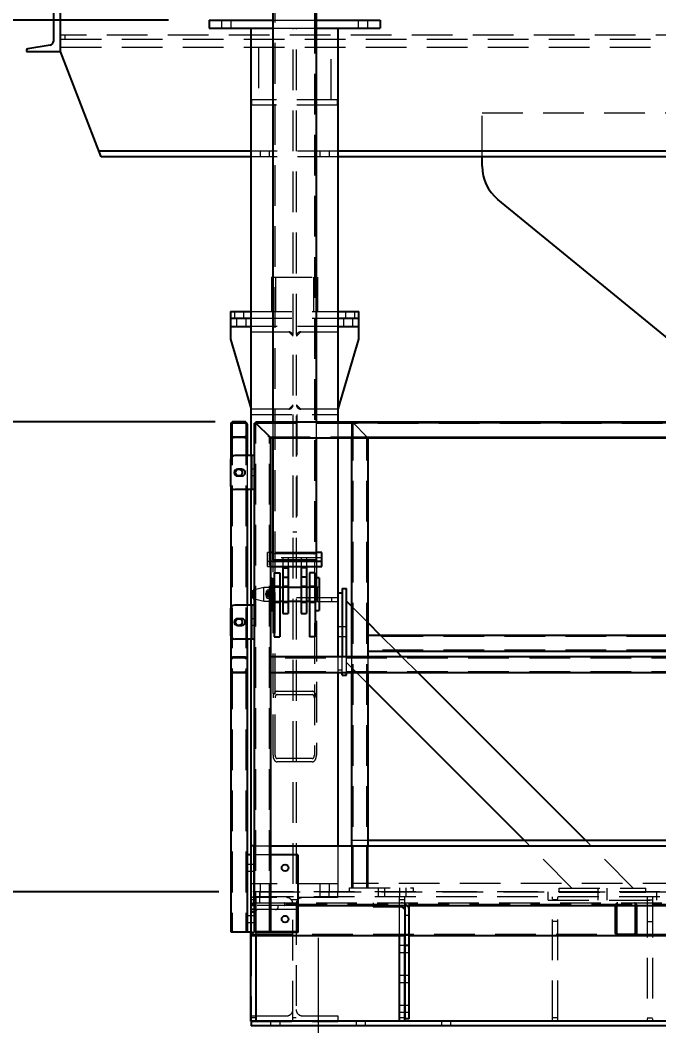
# Model space of a CAD drawing. Header units: millimetres. Extents: x 1293 to 41893, y 1011 to 26911.
# Drawn here: x 7257 to 8254, y 6143 to 7712 of the extents above; entities that cross this region are included whole.
import ezdxf

# ---------------------------------------------------------------- set-up
doc = ezdxf.new("R2010")
doc.units = ezdxf.units.MM
doc.header["$LTSCALE"] = 50
doc.linetypes.add('CENTERX2', pattern=[20.32, 12.7, -2.54, 2.54, -2.54])
doc.linetypes.add('HIDDEN', pattern=[1.905, 1.27, -0.635])
for name, color, linetype in [('CAPA_1', 7, 'Continuous'), ('MAQUINAS', 11, 'Continuous'), ('STRUC', 4, 'Continuous')]:
    doc.layers.add(name, color=color, linetype=linetype)
doc.styles.add('SLDTEXTSTYLE0', font='TXT', dxfattribs={"width": 0.75})
doc.dimstyles.new('SLDDIMSTYLE0', dxfattribs={"dimtxt": 100, "dimasz": 100, "dimexe": 0, "dimexo": 0.0625, "dimgap": 25, "dimtad": 2, "dimdec": 0, "dimlfac": 1.5, "dimrnd": 1e-09, "dimzin": 12, "dimdsep": 46, "dimtxsty": 'SLDTEXTSTYLE0', "dimsah": 1, "dimcen": 0.09, "dimadec": 0, "dimazin": 3, "dimtfac": 1, "dimtdec": 0, "dimtofl": 0, "dimtmove": 0, "dimatfit": 3, "dimfxl": 1, "dimfrac": 2, "dimtolj": 1, "dimtzin": 12, "dimarcsym": 0})
doc.dimstyles.new('SLDDIMSTYLE1', dxfattribs={"dimtxt": 100, "dimasz": 100, "dimexe": 0, "dimexo": 0.0625, "dimgap": 25, "dimtad": 2, "dimdec": 4, "dimlfac": 75, "dimzin": 12, "dimdsep": 46, "dimtxsty": 'SLDTEXTSTYLE0', "dimsah": 1, "dimcen": 0.09, "dimadec": 0, "dimazin": 3, "dimtfac": 1, "dimtdec": 0, "dimtofl": 0, "dimtmove": 0, "dimatfit": 3, "dimfxl": 1, "dimfrac": 2, "dimtolj": 1, "dimtzin": 12, "dimarcsym": 0})

# ---------------------------------------------------------------- blocks, each defined once
blk = doc.blocks.new('_D_2')
at = {"layer": 'CAPA_1', "transparency": 16777216}
for p, q in [((7561.5, 7085.5), (6315.1, 7085.5)), ((6365.1, 7085.5), (6365.1, 4708.5)), ((6386.4, 4708.5), (6315.1, 4708.5))]:
    blk.add_line(p, q, dxfattribs=at)
for points in [[(6365.1, 7085.5), (6349.7, 6985.5), (6380.5, 6985.5)], [(6365.1, 4708.5), (6380.5, 4808.5), (6349.7, 4808.5)]]:
    blk.add_solid(points, dxfattribs=at)
at = {"layer": 'CAPA_1', "transparency": 16777216, "insert": (6236.2, 5749.2), "char_height": 100, "attachment_point": 1, "rotation": 90, "style": 'SLDTEXTSTYLE0'}
blk.add_mtext('3566', dxfattribs=at)
blk = doc.blocks.new('_D_3')
at = {"layer": 'CAPA_1', "transparency": 16777216}
blk.add_arc((9899.3, 4708.5), 5214.3, 0, 13, dxfattribs=at)
for points in [[(14979.9, 5881.5), (14986.5, 5780.5), (15016.5, 5787.1)], [(15113.6, 4708.5), (15128, 4808.6), (15097.2, 4808.3)]]:
    blk.add_solid(points, dxfattribs=at)
at = {"layer": 'CAPA_1', "transparency": 16777216, "insert": (15196.8, 5413.3), "char_height": 100, "attachment_point": 1, "rotation": 276.5, "style": 'SLDTEXTSTYLE0'}
blk.add_mtext('13°', dxfattribs=at)
blk = doc.blocks.new('_D_4')
at = {"layer": 'CAPA_1', "transparency": 16777216}
for p, q in [((7567.2, 6351.8), (6595.1, 6351.8)), ((6645.1, 6351.8), (6645.1, 4708.5))]:
    blk.add_line(p, q, dxfattribs=at)
for points in [[(6645.1, 6351.8), (6629.7, 6251.8), (6660.5, 6251.8)], [(6645.1, 4708.5), (6660.5, 4808.5), (6629.7, 4808.5)]]:
    blk.add_solid(points, dxfattribs=at)
at = {"layer": 'CAPA_1', "transparency": 16777216, "insert": (6516.2, 5382.4), "char_height": 100, "attachment_point": 1, "rotation": 90, "style": 'SLDTEXTSTYLE0'}
blk.add_mtext('2465', dxfattribs=at)
blk = doc.blocks.new('_D_6')
at = {"layer": 'CAPA_1', "transparency": 16777216}
for p, q in [((7488.9, 7712.1), (5880.1, 7712.1)), ((5930.1, 7712.1), (5930.1, 4708.5)), ((6386.4, 4708.5), (5880.1, 4708.5))]:
    blk.add_line(p, q, dxfattribs=at)
for points in [[(5930.1, 7712.1), (5914.7, 7612.1), (5945.5, 7612.1)], [(5930.1, 4708.5), (5945.5, 4808.5), (5914.7, 4808.5)]]:
    blk.add_solid(points, dxfattribs=at)
at = {"layer": 'CAPA_1', "transparency": 16777216, "insert": (5801.2, 6062.5), "char_height": 100, "attachment_point": 1, "rotation": 90, "style": 'SLDTEXTSTYLE0'}
blk.add_mtext('4505', dxfattribs=at)
blk = doc.blocks.new('_D_15')
at = {"layer": 'CAPA_1', "transparency": 16777216}
for p, q in [((6530.1, 8742.4), (6530.1, 9415.6)), ((16745.2, 6492), (16745.2, 9415.6)), ((6530.1, 9365.6), (16745.2, 9365.6))]:
    blk.add_line(p, q, dxfattribs=at)
for points in [[(6530.1, 9365.6), (6630.1, 9350.3), (6630.1, 9381)], [(16745.2, 9365.6), (16645.2, 9381), (16645.2, 9350.3)]]:
    blk.add_solid(points, dxfattribs=at)
at = {"layer": 'CAPA_1', "transparency": 16777216, "insert": (11452.9, 9494.6), "char_height": 100, "attachment_point": 1, "style": 'SLDTEXTSTYLE0'}
blk.add_mtext('15323', dxfattribs=at)

msp = doc.modelspace()

# ---------------------------------------------------------------- linework, layer by layer
at = {"color": 1, "linetype": 'HIDDEN', "lineweight": 18}
for p, q in [((7655.0436163, 6565.1717364), (7655.0436163, 8390.2441438)), ((7716.4100163, 8390.2441438), (7716.4100163, 6565.1717364)), ((7571.6518163, 7712.0902403), (7571.6518163, 7699.3902403)), ((7586.468483, 7699.3902403), (7586.468483, 7712.0902403)), ((7651.8601497, 7712.0902403), (7719.593483, 7712.0902403)), ((7784.9851497, 7712.0902403), (7784.9851497, 7699.3902403)), ((7799.8018163, 7699.3902403), (7799.8018163, 7712.0902403)), ((7651.8601497, 7699.3902403), (7719.593483, 7699.3902403)), ((7683.1021497, 6364.5102403), (7683.1021497, 7699.3902403)), ((7688.351483, 6364.5102403), (7688.351483, 7699.3902403)), ((7649.743483, 7310.7802403), (7721.7101497, 7310.7802403)), ((7649.743483, 7310.7802403), (7649.743483, 7257.4469069)), ((7655.7268163, 7310.7802403), (7655.7268163, 7257.4469069)), ((7715.7268163, 7257.4469069), (7715.7268163, 7310.7802403)), ((7721.7101497, 7257.4469069), (7721.7101497, 7310.7802403)), ((7591.6518163, 7257.4469069), (7591.6518163, 7246.8635736)), ((7606.468483, 7246.8635736), (7606.468483, 7257.4469069)), ((7617.8241497, 7257.4469069), (7753.629483, 7257.4469069)), ((7764.9851497, 7257.4469069), (7764.9851497, 7246.8635736)), ((7779.8018163, 7246.8635736), (7779.8018163, 7257.4469069)), ((7594.9851497, 7246.8635736), (7594.9851497, 7234.1635736)), ((7609.8018163, 7234.1635736), (7609.8018163, 7246.8635736)), ((7617.8241497, 7246.8635736), (7753.629483, 7246.8635736)), ((7761.6518163, 7246.8635736), (7761.6518163, 7234.1635736)), ((7776.468483, 7234.1635736), (7776.468483, 7246.8635736)), ((7753.629483, 7234.1635736), (7617.8241497, 7234.1635736)), ((7617.8241497, 7225.7635736), (7676.3288163, 7225.7635736)), ((7683.1021497, 7218.9902403), (7676.3288163, 7225.7635736)), ((7695.1248163, 7225.7635736), (7688.351483, 7218.9902403)), ((7695.1248163, 7225.7635736), (7753.629483, 7225.7635736)), ((7676.3288163, 7105.0649069), (7683.1021497, 7111.8382403)), ((7688.351483, 7111.8382403), (7695.1248163, 7105.0649069)), ((7676.3288163, 7105.0649069), (7617.8241497, 7105.0649069)), ((7617.8241497, 7096.6649069), (7753.629483, 7096.6649069)), ((7682.5518163, 7096.6649069), (7682.5518163, 6913.2066063)), ((7688.9018163, 7096.6649069), (7688.9018163, 6913.2066063)), ((7753.629483, 7105.0649069), (7695.1248163, 7105.0649069)), ((7588.0088163, 7081.4622403), (7588.0088163, 6289.4929069)), ((7609.3448163, 7081.4622403), (7609.3448163, 6289.4929069)), ((7625.0421497, 6289.4929069), (7625.0421497, 7083.4942403)), ((7625.0421497, 7083.4942403), (10345.849483, 7083.4942403)), ((7651.8601497, 7060.1262403), (7651.8601497, 7085.5262403)), ((7688.9018163, 7083.8654906), (7682.5518163, 7083.8654906)), ((7719.593483, 7060.1262403), (7719.593483, 7085.5262403)), ((7753.629483, 7060.1262403), (7753.629483, 7085.5262403)), ((7775.0601497, 7060.1262403), (7775.0601497, 7083.4949069)), ((8673.793483, 7083.4949069), (7775.0601497, 7083.4949069)), ((7777.0921497, 6358.1602403), (7777.0921497, 7085.5269069)), ((7779.1241497, 7081.4629069), (7777.0921497, 7083.4949069)), ((7779.1241497, 7081.4629069), (7796.3961497, 7064.1909069)), ((7607.3128163, 7062.1582403), (7590.0408163, 7062.1582403)), ((7646.3781497, 6289.4929069), (7646.3781497, 7062.1582403)), ((7646.3781497, 7062.1582403), (10324.513483, 7062.1582403)), ((7796.3961497, 7064.1909069), (7800.4601497, 7060.1269069)), ((7798.4281497, 6358.1602403), (7798.4281497, 7062.1589069)), ((7798.4281497, 7062.1589069), (8650.425483, 7062.1589069)), ((7607.3128163, 7060.1262403), (7590.0408163, 7060.1262403)), ((7800.4601497, 7060.1262403), (7800.4601497, 7060.1269069)), ((7800.4601497, 7060.1269069), (8648.393483, 7060.1269069)), ((7611.3768163, 7032.8262403), (7611.3768163, 6979.4929069)), ((7617.8241497, 6979.4929069), (7617.8241497, 7032.8262403)), ((7585.9768163, 7028.7723627), (7585.9768163, 6983.5467845)), ((7625.0421497, 7011.4512403), (7618.7768163, 7011.4512403)), ((7625.0421497, 7000.8679069), (7618.7768163, 7000.8679069)), ((7648.4101497, 7011.4512403), (7646.3781497, 7011.4512403)), ((7646.3781497, 7000.8679069), (7648.4101497, 7000.8679069)), ((7688.9018163, 6913.2066063), (7682.5518163, 6913.2066063)), ((7648.4101497, 6881.6536792), (7643.393483, 6881.6536792)), ((7643.393483, 6859.5786616), (7643.393483, 6881.6536792)), ((7728.0601497, 6873.2989208), (7643.393483, 6873.2989208)), ((7719.593483, 6881.6536792), (7651.8601497, 6881.6536792)), ((7658.227083, 6880.2816533), (7713.2265497, 6880.2816533)), ((7658.227083, 6879.7657716), (7713.2265497, 6879.7657716)), ((7667.2601497, 6873.2989208), (7667.2601497, 6859.5786616)), ((7675.7268163, 6873.2989208), (7675.7268163, 6859.5786616)), ((7695.7268163, 6873.2989208), (7695.7268163, 6859.5786616)), ((7704.193483, 6873.2989208), (7704.193483, 6859.5786616)), ((7643.393483, 6867.9334201), (7648.4101497, 6867.9334201)), ((7643.393483, 6859.5786616), (7648.4101497, 6859.5786616)), ((7651.8601497, 6565.1717364), (7651.8601497, 6870.3372095)), ((7713.2265497, 6869.8213277), (7658.227083, 6869.8213277)), ((7719.593483, 6870.3372095), (7719.593483, 6565.1717364)), ((7667.2601497, 6856.8525458), (7675.7268163, 6856.8525458)), ((7704.193483, 6856.8525458), (7695.7268163, 6856.8525458)), ((7637.368483, 6826.8935736), (7623.0101497, 6823.313639)), ((7637.368483, 6805.7269069), (7637.368483, 6826.8935736)), ((7648.4101497, 6826.8935736), (7637.368483, 6826.8935736)), ((7650.3951497, 6827.7402403), (7648.7018163, 6827.7402403)), ((7650.3951497, 6826.8935736), (7648.7018163, 6826.8935736)), ((7662.393483, 6829.0102403), (7653.9268163, 6829.0102403)), ((7662.393483, 6826.8935736), (7653.9268163, 6826.8935736)), ((7675.7268163, 6829.0102403), (7667.2601497, 6829.0102403)), ((7675.7268163, 6826.8935736), (7667.2601497, 6826.8935736)), ((7704.193483, 6829.0102403), (7695.7268163, 6829.0102403)), ((7704.193483, 6826.8935736), (7695.7268163, 6826.8935736)), ((7717.5268163, 6829.0102403), (7709.0601497, 6829.0102403)), ((7720.7018163, 6826.8935736), (7709.0601497, 6826.8935736)), ((7723.8768163, 6827.4269069), (7717.5268163, 6827.4269069)), ((7720.7018163, 6826.8935736), (7720.7018163, 6805.7269069)), ((7641.228556, 6819.8308883), (7641.1689934, 6812.8038074)), ((7641.1689934, 6812.8038074), (7646.8414563, 6812.7557268)), ((7646.8710941, 6816.2523345), (7641.1986312, 6816.3004151)), ((7646.8713811, 6816.2862), (7641.1989182, 6816.3342806)), ((7646.9010189, 6819.7828077), (7641.228556, 6819.8308883)), ((7646.9010189, 6819.7828077), (7646.8414563, 6812.7557268)), ((7688.351483, 6811.1769069), (7753.629483, 6811.1769069)), ((7708.351483, 6804.8269069), (7708.351483, 6811.1769069)), ((7743.629483, 6804.8269069), (7743.629483, 6811.1769069)), ((7585.9768163, 6795.4390293), (7585.9768163, 6750.2134512)), ((7611.3768163, 6799.4929069), (7611.3768163, 6746.1595736)), ((7617.8241497, 6746.1595736), (7617.8241497, 6799.4929069)), ((7623.0101497, 6809.3068415), (7637.368483, 6805.7269069)), ((7637.368483, 6805.7269069), (7648.4101497, 6805.7269069)), ((7648.7018163, 6805.7269069), (7650.3951497, 6805.7269069)), ((7648.7018163, 6804.8802403), (7650.3951497, 6804.8802403)), ((7653.9268163, 6805.7269069), (7662.393483, 6805.7269069)), ((7653.9268163, 6803.6102403), (7662.393483, 6803.6102403)), ((7667.2601497, 6805.7269069), (7675.7268163, 6805.7269069)), ((7667.2601497, 6803.6102403), (7675.7268163, 6803.6102403)), ((7688.351483, 6804.8269069), (7753.629483, 6804.8269069)), ((7695.7268163, 6805.7269069), (7704.193483, 6805.7269069)), ((7695.7268163, 6803.6102403), (7704.193483, 6803.6102403)), ((7709.0601497, 6805.7269069), (7720.7018163, 6805.7269069)), ((7709.0601497, 6803.6102403), (7717.5268163, 6803.6102403)), ((7717.5268163, 6805.1935736), (7723.8768163, 6805.1935736)), ((7800.4601497, 6771.6076063), (7775.0601497, 6797.0076063)), ((7625.0421497, 6778.1179069), (7618.7768163, 6778.1179069)), ((7625.0421497, 6767.5345736), (7618.7768163, 6767.5345736)), ((7648.4101497, 6778.1179069), (7646.3781497, 6778.1179069)), ((7646.3781497, 6767.5345736), (7648.4101497, 6767.5345736)), ((7766.329483, 6765.2519069), (7753.629483, 6765.2519069)), ((7753.629483, 6750.4352403), (7766.329483, 6750.4352403)), ((8648.393483, 6750.1615736), (7800.4601497, 6750.1615736)), ((7845.2741823, 6726.7935736), (7819.8741823, 6752.1935736)), ((7607.3128163, 6718.8595736), (7590.0408163, 6718.8595736)), ((7607.3128163, 6716.8275736), (7590.0408163, 6716.8275736)), ((8972.7458163, 6716.8275736), (7648.4101497, 6716.8275736)), ((7753.629483, 6693.4595736), (7753.629483, 6718.8595736)), ((7759.979483, 6693.4595736), (7759.979483, 6718.8595736)), ((7766.329483, 6693.4595736), (7766.329483, 6718.8595736)), ((7775.0601497, 6693.4595736), (7775.0601497, 6718.8595736)), ((8648.393483, 6728.8255736), (7800.4601497, 6728.8255736)), ((7800.4601497, 6693.4595736), (7800.4601497, 6718.8595736)), ((7878.6081823, 6693.4595736), (7853.2081823, 6718.8595736)), ((7800.4601497, 6675.8182076), (7766.329483, 6709.9488743)), ((7590.0408163, 6695.4915736), (7607.3128163, 6695.4915736)), ((7590.0408163, 6693.4595736), (7607.3128163, 6693.4595736)), ((8972.7458163, 6695.4915736), (7648.4101497, 6695.4915736)), ((7759.979483, 6697.8435736), (7753.629483, 6697.8435736)), ((7658.227083, 6664.8472926), (7713.2265497, 6664.8472926)), ((7658.227083, 6659.6764856), (7713.2265497, 6659.6764856)), ((7713.2265497, 6560.0009294), (7658.227083, 6560.0009294)), ((7713.2265497, 6554.8301224), (7658.227083, 6554.8301224)), ((7617.8241497, 6364.5102403), (7617.8241497, 6423.7929069)), ((7623.0101497, 6423.7929069), (7648.4101497, 6423.7929069)), ((7753.629483, 6364.5102403), (7753.629483, 6423.7929069)), ((7775.0601497, 6432.5602403), (7800.4601497, 6432.5602403)), ((7775.0601497, 6358.1602403), (7775.0601497, 6423.7929069)), ((7800.4601497, 6358.1602403), (7800.4601497, 6423.7929069)), ((8118.3743791, 6357.9039782), (8043.718117, 6432.5602403)), ((8214.1637777, 6357.9039782), (8139.5075156, 6432.5602403)), ((7648.4101497, 6409.4929069), (7623.0101497, 6409.4929069)), ((7621.9601497, 6394.7845736), (7611.3768163, 6394.7845736)), ((7611.3768163, 6384.2012403), (7621.9601497, 6384.2012403)), ((7753.7268163, 6364.5102403), (7617.7268163, 6364.5102403)), ((7631.6518163, 6364.5102403), (7631.6518163, 6351.8102403)), ((7646.468483, 6351.8102403), (7646.468483, 6364.5102403)), ((7724.9851497, 6364.5102403), (7724.9851497, 6351.8102403)), ((7739.8018163, 6351.8102403), (7739.8018163, 6364.5102403)), ((7753.7268163, 6351.8102403), (7753.7268163, 6364.5102403)), ((7771.0601497, 6351.8102403), (7771.0601497, 6358.1602403)), ((7771.0601497, 6358.1602403), (7871.0601497, 6358.1602403)), ((8673.793483, 6364.8269069), (7775.0601497, 6364.8269069)), ((7815.768483, 6358.1602403), (7815.768483, 6351.8102403)), ((7826.3518163, 6351.8102403), (7826.3518163, 6358.1602403)), ((7849.1018163, 6358.1602403), (7849.1018163, 6351.8102403)), ((7859.6851497, 6351.8102403), (7859.6851497, 6358.1602403)), ((7871.0601497, 6351.8102403), (7871.0601497, 6358.1602403)), ((8098.6024118, 6357.9039782), (8233.9357451, 6357.9039782)), ((8098.6024118, 6351.5539782), (8098.6024118, 6357.9039782)), ((8158.8607451, 6357.9039782), (8158.8607451, 6351.5539782)), ((8173.6774118, 6351.5539782), (8173.6774118, 6357.9039782)), ((8233.9357451, 6351.5539782), (8233.9357451, 6357.9039782)), ((7630.743483, 6351.8262403), (7630.743483, 6334.8929069)), ((7630.743483, 6351.8262403), (10351.0601497, 6351.8262403)), ((8098.6024118, 6351.5539782), (8233.9357451, 6351.5539782)), ((7690.743483, 6330.6595736), (7623.0101497, 6330.6595736)), ((7690.743483, 6324.3095736), (7623.0101497, 6324.3095736)), ((7624.0768163, 6334.8929069), (10351.0601497, 6334.8929069)), ((7624.0768163, 6330.6595736), (7624.0768163, 6289.4929069)), ((7660.0601497, 6328.5429069), (7660.0601497, 6330.6595736)), ((7670.413483, 6331.1887403), (7670.413483, 6334.3637403)), ((7672.7601497, 6330.6595736), (7672.7601497, 6334.8929069)), ((7672.7601497, 6332.8609069), (10351.0601497, 6332.8609069)), ((7808.043483, 6334.8929069), (7808.043483, 6330.6595736)), ((8186.1268163, 6330.8289069), (8186.1268163, 6330.6595736)), ((8188.1588163, 6330.8289069), (8188.1588163, 6330.6595736)), ((8217.961483, 6330.6595736), (8217.961483, 6330.8289069)), ((8219.993483, 6330.6595736), (8219.993483, 6330.8289069)), ((7624.0768163, 6314.7845736), (7611.3768163, 6314.7845736)), ((7624.0768163, 6320.0762403), (7623.0101497, 6320.0762403)), ((7858.043483, 6315.8429069), (7864.393483, 6315.8429069)), ((7611.3768163, 6304.2012403), (7624.0768163, 6304.2012403)), ((7617.7268163, 6286.1249069), (8190.1908163, 6286.1249069)), ((7864.393483, 6284.0929069), (7858.043483, 6284.0929069)), ((8215.929483, 6286.1249069), (8923.5241497, 6286.1249069)), ((7864.393483, 6268.0512403), (7858.043483, 6268.0512403)), ((7858.043483, 6257.4679069), (7864.393483, 6257.4679069)), ((7864.393483, 6221.3845736), (7858.043483, 6221.3845736)), ((7858.043483, 6210.8012403), (7864.393483, 6210.8012403)), ((7864.393483, 6174.7179069), (7858.043483, 6174.7179069)), ((7858.043483, 6164.1345736), (7864.393483, 6164.1345736))]:
    msp.add_line(p, q, dxfattribs=at)
at = {"color": 7, "linetype": 'Continuous', "lineweight": 25}
for p, q in [((7651.8601497, 7085.5262403), (7651.8601497, 8378.927674)), ((7719.593483, 7085.5262403), (7719.593483, 8378.927674)), ((7552.393483, 7712.0902403), (7651.8601497, 7712.0902403)), ((7552.393483, 7712.0902403), (7552.393483, 7699.3902403)), ((7719.593483, 7712.0902403), (7819.0601497, 7712.0902403)), ((7819.0601497, 7712.0902403), (7819.0601497, 7699.3902403)), ((7552.393483, 7699.3902403), (7651.8601497, 7699.3902403)), ((7617.8241497, 7032.8262403), (7617.8241497, 7699.3902403)), ((7719.593483, 7699.3902403), (7819.0601497, 7699.3902403)), ((7753.629483, 7085.5262403), (7753.629483, 7699.3902403)), ((7585.7268163, 7257.4469069), (7617.8241497, 7257.4469069)), ((7585.7268163, 7257.4469069), (7585.7268163, 7214.1635736)), ((7753.629483, 7257.4469069), (7785.7268163, 7257.4469069)), ((7785.7268163, 7214.1635736), (7785.7268163, 7257.4469069)), ((7585.7268163, 7246.8635736), (7617.8241497, 7246.8635736)), ((7753.629483, 7246.8635736), (7785.7268163, 7246.8635736)), ((7585.7268163, 7234.1635736), (7617.8241497, 7234.1635736)), ((7753.629483, 7234.1635736), (7785.7268163, 7234.1635736)), ((7585.7268163, 7214.1635736), (7617.8241497, 7105.0649069)), ((7753.629483, 7105.0649069), (7785.7268163, 7214.1635736)), ((7585.9768163, 7081.4622403), (7585.9768163, 7028.7723627)), ((7610.8323436, 7083.4942403), (7586.5212891, 7083.4942403)), ((7607.3128163, 7085.5262403), (7590.0408163, 7085.5262403)), ((7611.3768163, 7081.4622403), (7611.3768163, 7032.8262403)), ((7623.0101497, 6289.4929069), (7623.0101497, 7083.4942403)), ((7625.0421497, 7083.4942403), (7623.0101497, 7083.4942403)), ((7625.0421497, 7085.5262403), (7625.0421497, 7083.4942403)), ((7625.0421497, 7085.5262403), (10345.849483, 7085.5262403)), ((7648.4101497, 7060.1262403), (7625.0421497, 7083.4942403)), ((7777.0921497, 7085.5269069), (8671.761483, 7085.5269069)), ((7648.4101497, 7060.1262403), (7644.3461497, 7064.1902403)), ((7648.4101497, 6289.4929069), (7648.4101497, 7060.1262403)), ((7648.4101497, 7060.1262403), (10322.481483, 7060.1262403)), ((7651.8601497, 6870.3372095), (7651.8601497, 7060.1262403)), ((7719.593483, 6870.3372095), (7719.593483, 7060.1262403)), ((7753.629483, 6718.8595736), (7753.629483, 7060.1262403)), ((7775.0601497, 6718.8595736), (7775.0601497, 7060.1262403)), ((7800.4601497, 6718.8595736), (7800.4601497, 7060.1262403)), ((7623.0101497, 7032.8262403), (7592.1101497, 7032.8262403)), ((7618.7768163, 6979.4929069), (7618.7768163, 7032.8262403)), ((7585.443483, 7026.1595736), (7585.443483, 6986.1595736)), ((7603.3268163, 7011.4512403), (7596.6601497, 7011.4512403)), ((7596.6601497, 7000.8679069), (7603.3268163, 7000.8679069)), ((7585.9768163, 6983.5467845), (7585.9768163, 6795.4390293)), ((7623.0101497, 6979.4929069), (7592.1101497, 6979.4929069)), ((7611.3768163, 6979.4929069), (7611.3768163, 6799.4929069)), ((7617.8241497, 6799.4929069), (7617.8241497, 6979.4929069)), ((7651.8601497, 6881.6536792), (7648.4101497, 6881.6536792)), ((7728.0601497, 6881.6536792), (7719.593483, 6881.6536792)), ((7728.0601497, 6859.5786616), (7728.0601497, 6881.6536792)), ((7648.4101497, 6867.9334201), (7728.0601497, 6867.9334201)), ((7648.4101497, 6859.5786616), (7728.0601497, 6859.5786616)), ((7713.2265497, 6869.305446), (7658.227083, 6869.305446)), ((7667.2601497, 6859.5786616), (7667.2601497, 6786.3102403)), ((7675.7268163, 6859.5786616), (7675.7268163, 6786.3102403)), ((7695.7268163, 6859.5786616), (7695.7268163, 6786.3102403)), ((7704.193483, 6859.5786616), (7704.193483, 6786.3102403)), ((7653.9268163, 6849.6435736), (7662.393483, 6849.6435736)), ((7653.9268163, 6849.6435736), (7653.9268163, 6749.6435736)), ((7662.393483, 6849.6435736), (7662.393483, 6749.6435736)), ((7667.2601497, 6843.1322866), (7675.7268163, 6843.1322866)), ((7704.193483, 6843.1322866), (7695.7268163, 6843.1322866)), ((7717.5268163, 6849.6435736), (7709.0601497, 6849.6435736)), ((7709.0601497, 6849.6435736), (7709.0601497, 6749.6435736)), ((7717.5268163, 6849.6435736), (7717.5268163, 6749.6435736)), ((7648.7018163, 6826.8935736), (7648.4101497, 6826.8935736)), ((7650.3951497, 6841.6435736), (7648.7018163, 6841.6435736)), ((7648.7018163, 6841.6435736), (7648.7018163, 6790.9769069)), ((7650.3951497, 6841.6435736), (7650.3951497, 6790.9769069)), ((7653.9268163, 6826.8935736), (7650.3951497, 6826.8935736)), ((7667.2601497, 6826.8935736), (7662.393483, 6826.8935736)), ((7695.7268163, 6826.8935736), (7675.7268163, 6826.8935736)), ((7709.0601497, 6826.8935736), (7704.193483, 6826.8935736)), ((7723.8768163, 6841.7102403), (7717.5268163, 6841.7102403)), ((7723.8768163, 6841.7102403), (7723.8768163, 6790.9102403)), ((7623.0101497, 6823.313639), (7620.7018163, 6822.7381069)), ((7620.7018163, 6809.8823737), (7620.7018163, 6822.7381069)), ((7759.979483, 6817.8435736), (7753.629483, 6817.8435736)), ((7759.979483, 6825.5102403), (7766.329483, 6825.5102403)), ((7759.979483, 6825.5102403), (7759.979483, 6718.8595736)), ((7766.329483, 6718.8595736), (7766.329483, 6825.5102403)), ((7623.0101497, 6799.4929069), (7592.1101497, 6799.4929069)), ((7618.7768163, 6746.1595736), (7618.7768163, 6799.4929069)), ((7620.7018163, 6809.8823737), (7623.0101497, 6809.3068415)), ((7648.4101497, 6805.7269069), (7648.7018163, 6805.7269069)), ((7650.3951497, 6805.7269069), (7653.9268163, 6805.7269069)), ((7662.393483, 6805.7269069), (7667.2601497, 6805.7269069)), ((7675.7268163, 6805.7269069), (7695.7268163, 6805.7269069)), ((7704.193483, 6805.7269069), (7709.0601497, 6805.7269069)), ((7775.0601497, 6797.0076063), (7766.329483, 6805.7382729)), ((7585.443483, 6792.8262403), (7585.443483, 6752.8262403)), ((7648.7018163, 6790.9769069), (7650.3951497, 6790.9769069)), ((7667.2601497, 6786.3102403), (7675.7268163, 6786.3102403)), ((7695.7268163, 6786.3102403), (7704.193483, 6786.3102403)), ((7717.5268163, 6790.9102403), (7723.8768163, 6790.9102403)), ((7603.3268163, 6778.1179069), (7596.6601497, 6778.1179069)), ((7596.6601497, 6767.5345736), (7603.3268163, 6767.5345736)), ((7819.8741823, 6752.1935736), (7800.4601497, 6771.6076063)), ((7585.9768163, 6750.2134512), (7585.9768163, 6289.4929069)), ((7653.9268163, 6749.6435736), (7662.393483, 6749.6435736)), ((7717.5268163, 6749.6435736), (7709.0601497, 6749.6435736)), ((8648.393483, 6752.1935736), (7800.4601497, 6752.1935736)), ((7623.0101497, 6746.1595736), (7592.1101497, 6746.1595736)), ((7611.3768163, 6746.1595736), (7611.3768163, 6289.4929069)), ((7617.8241497, 6423.7929069), (7617.8241497, 6746.1595736)), ((8972.7458163, 6718.8595736), (7648.4101497, 6718.8595736)), ((8648.393483, 6726.7935736), (7800.4601497, 6726.7935736)), ((7853.2081823, 6718.8595736), (7845.2741823, 6726.7935736)), ((8972.7458163, 6693.4595736), (7648.4101497, 6693.4595736)), ((7753.629483, 6423.7929069), (7753.629483, 6693.4595736)), ((7759.979483, 6690.1769069), (7759.979483, 6693.4595736)), ((7759.979483, 6690.1769069), (7766.329483, 6690.1769069)), ((7766.329483, 6690.1769069), (7766.329483, 6693.4595736)), ((7775.0601497, 6423.7929069), (7775.0601497, 6693.4595736)), ((7800.4601497, 6423.7929069), (7800.4601497, 6693.4595736)), ((8139.5075156, 6432.5602403), (7878.6081823, 6693.4595736)), ((8043.718117, 6432.5602403), (7800.4601497, 6675.8182076)), ((7617.7268163, 6284.0929069), (7617.7268163, 6423.7929069)), ((7623.0101497, 6423.7929069), (7617.7268163, 6423.7929069)), ((7621.9601497, 6423.7929069), (7621.9601497, 6331.0227362)), ((7648.4101497, 6423.7929069), (8972.7458163, 6423.7929069)), ((7800.4601497, 6432.5602403), (8648.393483, 6432.5602403)), ((7617.7268163, 6409.4929069), (7611.3768163, 6409.4929069)), ((7690.743483, 6409.4929069), (7648.4101497, 6409.4929069)), ((7690.743483, 6409.4929069), (7690.743483, 6288.3262403)), ((7623.0101497, 6330.6595736), (7617.7268163, 6330.6595736)), ((7623.0101497, 6324.3095736), (7617.7268163, 6324.3095736)), ((7690.743483, 6330.6595736), (8972.7458163, 6330.6595736)), ((7808.043483, 6330.6595736), (7808.043483, 6328.5429069)), ((7851.693483, 6328.5429069), (7808.043483, 6328.5429069)), ((7858.043483, 6154.0929069), (7858.043483, 6330.6595736)), ((7864.393483, 6154.0929069), (7864.393483, 6330.6595736)), ((8186.1268163, 6330.6595736), (8186.1268163, 6288.1569069)), ((8188.1588163, 6330.6595736), (8188.1588163, 6288.1569069)), ((8217.961483, 6288.1569069), (8217.961483, 6330.6595736)), ((8219.993483, 6288.1569069), (8219.993483, 6330.6595736)), ((7623.0101497, 6320.0762403), (7617.7268163, 6320.0762403)), ((7585.9768163, 6289.4929069), (7617.7268163, 6289.4929069)), ((7619.843483, 6288.3262403), (7617.7268163, 6288.3262403)), ((7617.7268163, 6284.0929069), (7858.043483, 6284.0929069)), ((7690.743483, 6289.4929069), (7623.0101497, 6289.4929069)), ((7624.0768163, 6289.4929069), (7624.0768163, 6288.3262403)), ((7690.743483, 6288.3262403), (7624.0768163, 6288.3262403)), ((7864.393483, 6284.0929069), (8591.3768163, 6284.0929069)), ((8190.1908163, 6286.1249069), (8215.929483, 6286.1249069)), ((7864.393483, 6268.2262403), (7858.043483, 6268.2262403)), ((7864.393483, 6154.0929069), (7858.043483, 6154.0929069))]:
    msp.add_line(p, q, dxfattribs=at)
at = {"color": 1, "linetype": 'HIDDEN', "lineweight": 18, "flags": 128}
for points in [[(7651.8601497, 6879.2498898), (7651.9824885, 6879.4511769), (7652.3448036, 6879.6447286), (7652.9331714, 6879.8231069), (7653.7249813, 6879.9794568), (7654.6898044, 6880.1077698), (7655.7905631, 6880.203115), (7656.9849559, 6880.2618283), (7658.227083, 6880.2816533)], [(7655.0436163, 6879.2498898), (7655.1047858, 6879.3505334), (7655.2859433, 6879.4473092), (7655.5801272, 6879.5364984), (7655.9760321, 6879.6146733), (7656.4584437, 6879.6788298), (7657.008823, 6879.7265024), (7657.6060195, 6879.7558591), (7658.227083, 6879.7657716)], [(7713.2265497, 6880.2816533), (7714.4686767, 6880.2618283), (7715.6630696, 6880.203115), (7716.7638283, 6880.1077698), (7717.7286514, 6879.9794568), (7718.5204613, 6879.8231069), (7719.1088291, 6879.6447286), (7719.4711442, 6879.4511769), (7719.593483, 6879.2498898)], [(7713.2265497, 6879.7657716), (7713.8476132, 6879.7558591), (7714.4448096, 6879.7265024), (7714.995189, 6879.6788298), (7715.4776005, 6879.6146733), (7715.8735055, 6879.5364984), (7716.1676894, 6879.4473092), (7716.3488469, 6879.3505334), (7716.4100163, 6879.2498898)], [(7658.227083, 6869.8213277), (7657.6060195, 6869.8312403), (7657.008823, 6869.8605969), (7656.4584437, 6869.9082695), (7655.9760321, 6869.972426), (7655.5801272, 6870.0506009), (7655.2859433, 6870.1397901), (7655.1047858, 6870.236566), (7655.0436163, 6870.3372095)], [(7716.4100163, 6870.3372095), (7716.3488469, 6870.236566), (7716.1676894, 6870.1397901), (7715.8735055, 6870.0506009), (7715.4776005, 6869.972426), (7714.995189, 6869.9082695), (7714.4448096, 6869.8605969), (7713.8476132, 6869.8312403), (7713.2265497, 6869.8213277)]]:
    msp.add_lwpolyline(points, dxfattribs=at)
at = {"color": 7, "linetype": 'Continuous', "lineweight": 25, "flags": 128}
for points in [[(7658.227083, 6869.305446), (7656.9849559, 6869.325271), (7655.7905631, 6869.3839843), (7654.6898044, 6869.4793295), (7653.7249813, 6869.6076425), (7652.9331714, 6869.7639924), (7652.3448036, 6869.9423707), (7651.9824885, 6870.1359224), (7651.8601497, 6870.3372095)], [(7719.593483, 6870.3372095), (7719.4711442, 6870.1359224), (7719.1088291, 6869.9423707), (7718.5204613, 6869.7639924), (7717.7286514, 6869.6076425), (7716.7638283, 6869.4793295), (7715.6630696, 6869.3839843), (7714.4686767, 6869.325271), (7713.2265497, 6869.305446)]]:
    msp.add_lwpolyline(points, dxfattribs=at)
at = {"color": 7, "linetype": 'Continuous', "lineweight": 25}
for centre in [(7598.6768163, 7006.1595736), (7598.6768163, 6772.8262403), (7670.743483, 6389.4929069), (7670.743483, 6309.4929069)]:
    msp.add_circle(centre, 5.2916667, dxfattribs=at)
at = {"color": 1, "linetype": 'HIDDEN', "lineweight": 18}
for centre, radius, start, end in [((7676.3288163, 7218.9902403), 6.7733333, 0, 90), ((7695.1248163, 7218.9902403), 6.7733333, 90, 180), ((7676.3288163, 7111.8382403), 6.7733333, 270, 0), ((7695.1248163, 7111.8382403), 6.7733333, 180, 270), ((7590.0408163, 7081.4622403), 2.032, 90, 180), ((7607.3128163, 7081.4622403), 2.032, 0, 90), ((7590.0408163, 7064.1902403), 4.064, 180, 270), ((7590.0408163, 7064.1902403), 2.032, 180, 270), ((7607.3128163, 7064.1902403), 2.032, 270, 0), ((7607.3128163, 7064.1902403), 4.064, 270, 0), ((7644.0214343, 6816.3402905), 3.6905736, 284.7694230539, 180.4665325253), ((7644.0052249, 6812.7797671), 2.8363333, 179.5143643354, 359.5143643354), ((7644.0348626, 6816.2763748), 2.8363333, 179.5143643354, 359.5143643354), ((7644.0351497, 6816.3102403), 2.8363333, 359.5143643354, 179.5143643354), ((7644.0647874, 6819.806848), 2.8363333, 359.5143643354, 179.5143643354), ((7644.0348626, 6816.2763748), 1.4181667, 179.5143643354, 359.5143643354), ((7644.0351497, 6816.3102403), 1.4181667, 359.5143643354, 179.5143643354), ((7590.0408163, 6714.7955736), 4.064, 90, 180), ((7590.0408163, 6714.7955736), 2.032, 90, 180), ((7607.3128163, 6714.7955736), 4.064, 0, 90), ((7607.3128163, 6714.7955736), 2.032, 0, 90), ((7590.0408163, 6697.5235736), 4.064, 180, 270), ((7590.0408163, 6697.5235736), 2.032, 180, 270), ((7607.3128163, 6697.5235736), 4.064, 270, 0), ((7607.3128163, 6697.5235736), 2.032, 270, 0), ((7624.0768163, 6337.0095736), 2.1166667, 180, 270), ((7624.0768163, 6337.0095736), 6.35, 260.3296652623, 270), ((7628.3101497, 6320.0762403), 4.2333333, 90, 180), ((7655.8268163, 6328.5429069), 4.2333333, 270, 0), ((7669.8843163, 6334.3637403), 0.5291667, 0, 90), ((7669.8843163, 6331.1887403), 0.5291667, 270, 0), ((7851.693483, 6322.1929069), 12.7, 0, 90), ((8190.1908163, 6330.8289069), 4.064, 90, 180), ((8190.1908163, 6330.8289069), 2.032, 90, 180), ((8215.929483, 6330.8289069), 4.064, 0, 90), ((8215.929483, 6330.8289069), 2.032, 0, 90), ((7619.843483, 6292.5595736), 4.2333333, 318.42014652, 0)]:
    msp.add_arc(centre, radius, start, end, dxfattribs=at)
at = {"color": 7, "linetype": 'Continuous', "lineweight": 25}
for centre, radius, start, end in [((7590.0408163, 7081.4622403), 4.064, 90, 180.0000198478), ((7607.3128163, 7081.4622403), 4.064, 0, 89.999981276), ((7592.1101497, 7026.1595736), 6.6666667, 90, 180), ((7596.6601497, 7006.1595736), 5.2916667, 90, 270), ((7603.3268163, 7006.1595736), 5.2916667, 270, 90), ((7592.1101497, 6986.1595736), 6.6666667, 180, 270), ((7592.1101497, 6792.8262403), 6.6666667, 90, 180), ((7596.6601497, 6772.8262403), 5.2916667, 90, 270), ((7603.3268163, 6772.8262403), 5.2916667, 270, 90), ((7592.1101497, 6752.8262403), 6.6666667, 180, 270), ((7624.0768163, 6337.0095736), 6.35, 180, 260.3296767534), ((7851.693483, 6322.1929069), 6.35, 0, 90), ((7619.843483, 6292.5595736), 4.2333333, 270, 318.42014652), ((8190.1908163, 6288.1569069), 4.064, 180, 270), ((8190.1908163, 6288.1569069), 2.032, 180, 270), ((8215.929483, 6288.1569069), 4.064, 270, 0), ((8215.929483, 6288.1569069), 2.032, 270, 0)]:
    msp.add_arc(centre, radius, start, end, dxfattribs=at)
at = {"color": 1, "linetype": 'HIDDEN', "lineweight": 18}
for centre, major_axis, start_param, end_param in [((7658.227083, 6654.5056786), (0, 10.341614), 0, 1.5707963268), ((7658.227083, 6654.5056786), (0, 5.170807), 0, 1.5707963268), ((7713.2265497, 6654.5056786), (0, 10.341614), 4.7123889804, 6.2831853072), ((7713.2265497, 6654.5056786), (0, 5.170807), 4.7123889804, 6.2831853072), ((7658.227083, 6565.1717364), (0, 10.341614), 1.5707963268, 3.1415926536), ((7658.227083, 6565.1717364), (0, 5.170807), 1.5707963268, 3.1415926536), ((7713.2265497, 6565.1717364), (0, 10.341614), 3.1415926536, 4.7123889804), ((7713.2265497, 6565.1717364), (0, 5.170807), 3.1415926536, 4.7123889804)]:
    msp.add_ellipse(centre, major_axis=major_axis, ratio=0.6156614753, start_param=start_param, end_param=end_param, dxfattribs=at)
msp.add_open_spline([(7640.330983, 6816.3102403), (7640.3693018, 6815.9067916), (7640.4458896, 6815.1004186), (7641.0458969, 6814.0282768), (7641.8892755, 6813.1859841), (7642.6263895, 6812.9157641), (7642.9735113, 6812.788512)], degree=3, knots=[0, 0, 0, 0, 0.2531050753, 0.5058812528, 0.7673095219, 1, 1, 1, 1], dxfattribs=at)
at = {"layer": 'CAPA_1', "linetype": 'CENTERX2', "lineweight": 18, "ltscale": 0.666667}
msp.add_line((7722.205483, 6280.1502403), (7722.205483, 4780.1502403), dxfattribs=at)
at = {"layer": 'MAQUINAS', "linetype": 'Continuous', "lineweight": 25}
for p, q in [((7320.393483, 7663.0135736), (7320.393483, 7832.3469069)), ((7308.9973497, 7816.427261), (7308.9973497, 7678.9332195)), ((7267.0601497, 7665.0578099), (7267.0601497, 7663.0135736)), ((7267.0601497, 7663.0135736), (7320.393483, 7663.0135736)), ((7304.1865833, 7673.2542321), (7269.0410535, 7667.3962165)), ((7383.7268163, 7499.0135736), (7320.393483, 7663.0135736)), ((7617.8241497, 7507.4802403), (7380.4571686, 7507.4802403)), ((8350.1186098, 7507.4802403), (7753.629483, 7507.4802403)), ((7617.8241497, 7499.0135736), (7383.7268163, 7499.0135736)), ((8340.2857506, 7499.0135736), (7753.629483, 7499.0135736)), ((7978.393483, 7483.9718889), (7978.393483, 7499.0135736)), ((8281.6550834, 7204.6332234), (8002.8860673, 7432.3405881))]:
    msp.add_line(p, q, dxfattribs=at)
at = {"layer": 'MAQUINAS', "linetype": 'HIDDEN', "lineweight": 18}
for p, q in [((10503.7268163, 7688.6969069), (7320.393483, 7688.6969069)), ((7320.393483, 7682.3469069), (9417.0601497, 7682.3469069)), ((7326.743483, 7688.6969069), (7326.743483, 7682.3469069)), ((7320.393483, 7669.6469069), (9417.0601497, 7669.6469069)), ((7629.0601497, 7669.6469069), (7629.0601497, 7587.6469069)), ((7742.393483, 7587.6469069), (7742.393483, 7669.6469069)), ((7619.0601497, 7579.1802403), (7619.0601497, 7587.6469069)), ((7752.393483, 7587.6469069), (7619.0601497, 7587.6469069)), ((7752.393483, 7579.1802403), (7752.393483, 7587.6469069)), ((7752.393483, 7579.1802403), (7619.0601497, 7579.1802403)), ((7978.393483, 7567.6802403), (9438.393483, 7567.6802403)), ((7978.393483, 7499.0135736), (7978.393483, 7567.6802403)), ((7753.629483, 7507.4802403), (7617.8241497, 7507.4802403)), ((7631.6518163, 7507.4802403), (7631.6518163, 7499.0135736)), ((7646.468483, 7499.0135736), (7646.468483, 7507.4802403)), ((7724.9851497, 7507.4802403), (7724.9851497, 7499.0135736)), ((7739.8018163, 7499.0135736), (7739.8018163, 7507.4802403)), ((7753.629483, 7499.0135736), (7617.8241497, 7499.0135736))]:
    msp.add_line(p, q, dxfattribs=at)
at = {"layer": 'MAQUINAS', "linetype": 'Continuous', "lineweight": 25}
for centre, radius, start, end in [((7303.2400163, 7678.9332195), 5.7573333, 279.463, 0), ((7269.4308163, 7665.0578099), 2.3706667, 99.463, 180), ((8045.0601497, 7483.9718889), 66.6666667, 180, 230.756961441)]:
    msp.add_arc(centre, radius, start, end, dxfattribs=at)
at = {"layer": 'STRUC', "linetype": 'HIDDEN', "lineweight": 18}
for p, q in [((10351.0601497, 6344.3595736), (7617.0601497, 6344.3595736)), ((7617.0601497, 6289.4929069), (7617.0601497, 6344.3595736)), ((10351.0601497, 6351.8102403), (7617.704483, 6351.8102403)), ((7617.704483, 6351.8102403), (7617.704483, 6343.0895736)), ((7753.2558163, 6343.0895736), (7617.704483, 6343.0895736)), ((7625.5268163, 6284.0929069), (7625.5268163, 6344.3595736)), ((7631.4051497, 6351.8102403), (7631.4051497, 6343.0895736)), ((7646.2218163, 6343.0895736), (7646.2218163, 6351.8102403)), ((7724.738483, 6351.8102403), (7724.738483, 6343.0895736)), ((7739.5551497, 6343.0895736), (7739.5551497, 6351.8102403)), ((7753.2558163, 6343.0895736), (7753.2558163, 6351.8102403)), ((7815.768483, 6351.8102403), (7815.768483, 6344.3595736)), ((7826.3518163, 6344.3595736), (7826.3518163, 6351.8102403)), ((7849.1018163, 6351.8102403), (7849.1018163, 6344.3595736)), ((7849.193483, 6284.0929069), (7849.193483, 6344.3595736)), ((7857.6601497, 6284.0929069), (7857.6601497, 6344.3595736)), ((7859.6851497, 6344.3595736), (7859.6851497, 6351.8102403)), ((8081.6000518, 6339.1102403), (8081.6000518, 6351.8102403)), ((8088.2667185, 6150.3035736), (8088.2667185, 6344.3595736)), ((8096.7333851, 6150.3035736), (8096.7333851, 6344.3595736)), ((8158.8583851, 6351.8102403), (8158.8583851, 6339.1102403)), ((8173.6750518, 6339.1102403), (8173.6750518, 6351.8102403)), ((8235.8000518, 6344.3595736), (8235.8000518, 6150.3035736)), ((8244.2667185, 6344.3595736), (8244.2667185, 6150.3035736)), ((8250.9333851, 6339.1102403), (8250.9333851, 6351.8102403)), ((7625.5268163, 6339.2795736), (7617.0601497, 6339.2795736)), ((7690.2066689, 6339.2795736), (7680.7536305, 6339.2795736)), ((7682.982483, 6149.6262403), (7682.982483, 6332.9295736)), ((7687.9778163, 6332.9295736), (7687.9778163, 6149.6262403)), ((7857.6601497, 6339.2795736), (7849.193483, 6339.2795736)), ((8081.6000518, 6339.1102403), (8250.9333851, 6339.1102403)), ((8096.7333851, 6339.2795736), (8088.2667185, 6339.2795736)), ((8235.8000518, 6339.2795736), (8244.2667185, 6339.2795736)), ((8096.7333851, 6305.7769069), (8088.2667185, 6305.7769069)), ((8235.8000518, 6305.7769069), (8244.2667185, 6305.7769069)), ((7617.7268163, 6284.0929069), (7617.7268163, 6150.3035736)), ((7857.6601497, 6268.0512403), (7849.193483, 6268.0512403)), ((7849.193483, 6257.4679069), (7857.6601497, 6257.4679069)), ((7857.6601497, 6221.3845736), (7849.193483, 6221.3845736)), ((7849.193483, 6210.8012403), (7857.6601497, 6210.8012403)), ((7857.6601497, 6174.7179069), (7849.193483, 6174.7179069)), ((7625.5268163, 6155.3835736), (7617.0601497, 6155.3835736)), ((7617.704483, 6158.3469069), (7617.704483, 6150.3035736)), ((7617.704483, 6158.3469069), (7672.822483, 6158.3469069)), ((7687.9778163, 6155.3835736), (7682.982483, 6155.3835736)), ((7698.1378163, 6158.3469069), (7753.2558163, 6158.3469069)), ((7753.2558163, 6158.3469069), (7753.2558163, 6149.6262403)), ((7849.193483, 6164.1345736), (7857.6601497, 6164.1345736)), ((7857.6601497, 6155.3835736), (7849.193483, 6155.3835736)), ((8096.7333851, 6155.3835736), (8088.2667185, 6155.3835736)), ((8235.8000518, 6155.3835736), (8244.2667185, 6155.3835736)), ((7617.7268163, 6149.6262403), (7753.2558163, 6149.6262403)), ((7648.1318163, 6150.3035736), (7648.1318163, 6142.8529069)), ((7662.948483, 6142.8529069), (7662.948483, 6150.3035736)), ((7781.4651497, 6150.3035736), (7781.4651497, 6142.8529069)), ((7796.2818163, 6142.8529069), (7796.2818163, 6150.3035736)), ((7914.798483, 6150.3035736), (7914.798483, 6142.8529069)), ((7929.6151497, 6142.8529069), (7929.6151497, 6150.3035736))]:
    msp.add_line(p, q, dxfattribs=at)
at = {"layer": 'STRUC', "linetype": 'Continuous', "lineweight": 25}
for p, q in [((7617.0601497, 6150.3035736), (7617.0601497, 6289.4929069)), ((7625.5268163, 6150.3035736), (7625.5268163, 6284.0929069)), ((7849.193483, 6150.3035736), (7849.193483, 6284.0929069)), ((7857.6601497, 6150.3035736), (7857.6601497, 6284.0929069)), ((13086.5101497, 6150.3035736), (7617.0601497, 6150.3035736)), ((7617.704483, 6150.3035736), (7617.704483, 6149.6262403)), ((7617.704483, 6149.6262403), (7617.7268163, 6149.6262403)), ((7617.7268163, 6150.3035736), (7617.7268163, 6142.8529069)), ((13086.5101497, 6142.8529069), (7617.7268163, 6142.8529069))]:
    msp.add_line(p, q, dxfattribs=at)
at = {"layer": 'STRUC', "linetype": 'HIDDEN', "lineweight": 18}
for centre, start, end in [((7672.822483, 6332.9295736), 0, 89.999981276), ((7698.1378163, 6332.9295736), 90, 180.0000198478), ((7672.822483, 6168.5069069), 270, 0), ((7698.1378163, 6168.5069069), 180, 270)]:
    msp.add_arc(centre, 10.16, start, end, dxfattribs=at)

# ---------------------------------------------------------------- dimensions: what is measured, and where the dimension line sits
at = {"layer": 'CAPA_1'}
dim = msp.add_linear_dim(base=(16745.1618891, 9365.6463094), p1=(6530.1246702, 8678.8772747), p2=(16745.1618891, 6428.5014528), dimstyle='SLDDIMSTYLE0', dxfattribs=at)
dim.commit()
dim.dimension.update_dxf_attribs({"geometry": '_D_15', "text_midpoint": (11637.6432797, 9365.6463094), "dimtype": 160})
for base, p1, picture, middle in [((5930.1246702, 4708.4929069), (7552.3948761, 7712.0922405), '_D_6', (5930.1246702, 6210.2925737)), ((6365.1206223, 4708.4929069), (7625.0421497, 7085.5262403), '_D_2', (6365.1206223, 5897.0095736)), ((6645.1228959, 4708.4929069), (7630.743483, 6351.8262403), '_D_4', (6645.1228959, 5530.1595736))]:
    dim = msp.add_linear_dim(base=base, p1=p1, p2=(6449.8953906, 4708.4929069), angle=90, dimstyle='SLDDIMSTYLE0', dxfattribs=at)
    dim.commit()
    dim.dimension.update_dxf_attribs({"geometry": picture, "text_midpoint": middle, "dimtype": 160})
dim = msp.add_angular_dim_2l(base=(15080.062669, 5298.7701303), line1=((16421.6646746, 4708.4929069), (6449.8953906, 4708.4929069)), line2=((16705.6180701, 6279.8631045), (11026.6060803, 4968.759879)), dimstyle='SLDDIMSTYLE1', dxfattribs=at)
dim.commit()
dim.dimension.update_dxf_attribs({"geometry": '_D_3', "text_midpoint": (15080.062669, 5298.7701303), "dimtype": 162})

doc.saveas('drawing.dxf')
